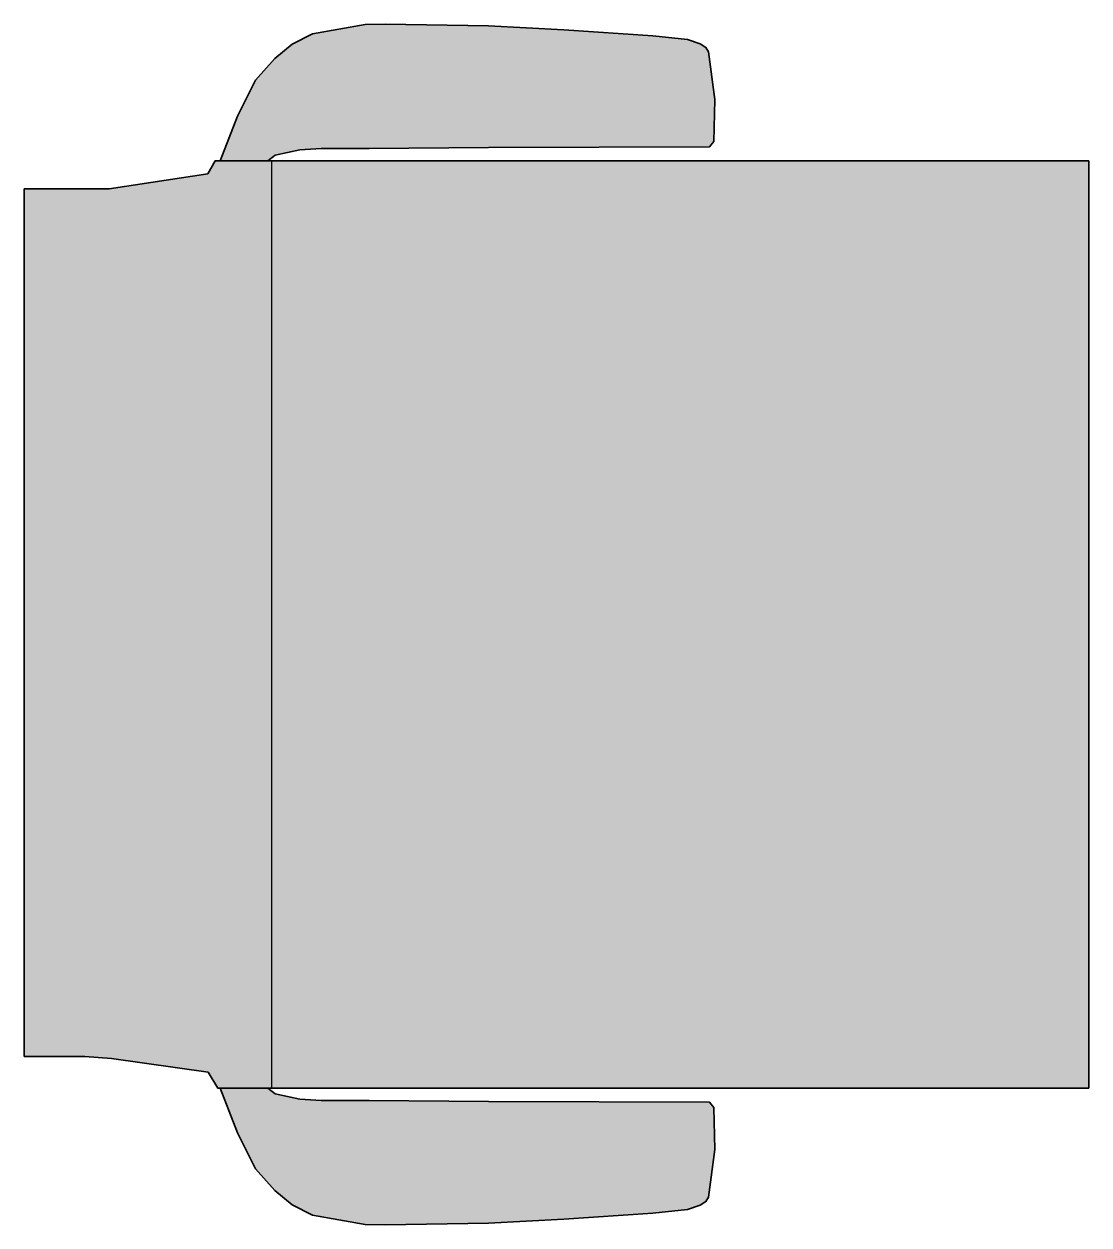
# Model space of a CAD drawing. Header units: millimetres. Extents: x 0 to 2114, y 0 to 2075.
# Drawn here: x 1308 to 1875, y 154 to 793 of the extents above; entities that cross this region are included whole.
import ezdxf

# ---------------------------------------------------------------- set-up
doc = ezdxf.new("R2010")
doc.units = ezdxf.units.MM
doc.layers.add('Blocks', color=7, linetype='Continuous')
doc.layers.add('Blocks$Fill', color=7, linetype='Continuous', true_color=0xffffff)
doc.layers.add('Blocks$Inner', color=7, linetype='Continuous', lineweight=25, true_color=0x007f00)
doc.layers.add('Blocks$Outline', color=7, linetype='Continuous', lineweight=35, true_color=0xff3f3f)

# ---------------------------------------------------------------- blocks, each defined once
blk = doc.blocks.new('Setu Side Chair Top')
at = {"layer": 'Blocks$Fill'}
for points in [[(192.27, 318.6), (247.27, 317.6), (287.21, 315.59), (334.68, 312.33), (353.01, 310.32), (359.79, 308.06), (362.81, 306.05), (364.32, 303.79), (367.58, 278.43), (367.08, 256.09), (364.82, 253.33), (247.27, 252.82), (183.73, 252.32), (158.11, 252.32), (146.8, 251.57), (133.74, 248.81), (129.72, 245.79), (104.36, 245.79), (113.65, 269.65), (123.19, 288.73), (133.49, 300.28), (142.79, 307.81), (153.59, 313.33), (181.47, 318.35)], [(101.73, 245.75), (566.75, 245.75), (566.75, -247.74), (129.75, -247.74), (133.74, -250.73), (146.8, -253.5), (158.11, -254.25), (183.73, -254.25), (247.27, -254.75), (364.82, -255.25), (367.08, -258.01), (367.58, -280.36), (364.32, -305.72), (362.81, -307.98), (359.79, -309.99), (353.01, -312.25), (334.68, -314.26), (287.21, -317.52), (247.27, -319.53), (192.27, -320.53), (181.47, -320.28), (153.59, -315.26), (142.79, -309.74), (133.49, -302.2), (123.19, -290.65), (113.65, -271.57), (104.36, -247.74), (103.06, -247.74), (97.96, -239.26), (46.49, -231.91), (32.42, -230.95), (0, -230.95), (0, 230.95), (45.31, 230.95), (97.85, 238.86)]]:
    blk.add_hatch(color=256, dxfattribs=at).paths.add_polyline_path(points, flags=0)
at = {"layer": 'Blocks$Inner'}
blk.add_line((131.8, -247.74), (131.8, 245.75), dxfattribs=at)
for points in [[(113.65, 269.65), (104.36, 245.79), (129.72, 245.79), (133.74, 248.81), (146.8, 251.57), (158.11, 252.32), (183.73, 252.32), (247.27, 252.82), (364.82, 253.33), (367.08, 256.09), (367.58, 278.43), (364.32, 303.79), (362.81, 306.05), (359.79, 308.06), (353.01, 310.32), (334.68, 312.33), (287.21, 315.59), (247.27, 317.6), (192.27, 318.6), (181.47, 318.35), (153.59, 313.33), (142.79, 307.81), (133.49, 300.28), (123.19, 288.73)], [(566.75, 245.75), (101.73, 245.75), (97.85, 238.86), (45.31, 230.95), (0, 230.95), (0, -230.95), (32.42, -230.95), (46.49, -231.91), (97.96, -239.26), (103.06, -247.74), (566.75, -247.74)], [(113.65, -271.57), (123.19, -290.65), (133.49, -302.2), (142.79, -309.74), (153.59, -315.26), (181.47, -320.28), (192.27, -320.53), (247.27, -319.53), (287.21, -317.52), (334.68, -314.26), (353.01, -312.25), (359.79, -309.99), (362.81, -307.98), (364.32, -305.72), (367.58, -280.36), (367.08, -258.01), (364.82, -255.25), (247.27, -254.75), (183.73, -254.25), (158.11, -254.25), (146.8, -253.5), (133.74, -250.73), (129.72, -247.72), (104.36, -247.72)]]:
    blk.add_lwpolyline(points, close=True, dxfattribs=at)
at = {"layer": 'Blocks$Outline'}
for points in [[(142.79, 307.81), (153.59, 313.33)], [(153.59, 313.33), (181.47, 318.35)], [(181.47, 318.35), (192.27, 318.6)], [(192.27, 318.6), (247.27, 317.6)], [(247.27, 317.6), (287.21, 315.59)], [(287.21, 315.59), (334.68, 312.33)], [(133.49, 300.28), (142.79, 307.81)], [(334.68, 312.33), (353.01, 310.32)], [(353.01, 310.32), (359.79, 308.06)], [(359.79, 308.06), (362.81, 306.05)], [(362.81, 306.05), (364.32, 303.79)], [(364.32, 303.79), (367.58, 278.43)], [(123.19, 288.73), (133.49, 300.28)], [(113.65, 269.65), (123.19, 288.73)], [(367.58, 278.43), (367.08, 256.09)], [(104.36, 245.79), (113.65, 269.65)], [(367.08, 256.09), (364.82, 253.33)], [(146.8, 251.57), (133.74, 248.81)], [(158.11, 252.32), (146.8, 251.57)], [(183.73, 252.32), (158.11, 252.32)], [(247.27, 252.82), (183.73, 252.32)], [(364.82, 253.33), (247.27, 252.82)], [(97.85, 238.86), (101.73, 245.75)], [(101.73, 245.75), (566.75, 245.75)], [(129.72, 245.79), (104.36, 245.79)], [(133.74, 248.81), (129.72, 245.79)], [(566.75, 245.75), (566.75, -247.74)], [(45.31, 230.95), (97.85, 238.86)], [(0, -230.95), (0, 230.95)], [(0, 230.95), (45.31, 230.95)], [(32.42, -230.95), (0, -230.95)], [(46.49, -231.91), (32.42, -230.95)], [(97.96, -239.26), (46.49, -231.91)], [(103.06, -247.74), (97.96, -239.26)], [(104.36, -247.74), (103.06, -247.74)], [(113.65, -271.57), (104.36, -247.74)], [(566.75, -247.74), (129.75, -247.74)], [(129.75, -247.74), (133.74, -250.73)], [(133.74, -250.73), (146.8, -253.5)], [(146.8, -253.5), (158.11, -254.25)], [(158.11, -254.25), (183.73, -254.25)], [(183.73, -254.25), (247.27, -254.75)], [(247.27, -254.75), (364.82, -255.25)], [(364.82, -255.25), (367.08, -258.01)], [(367.08, -258.01), (367.58, -280.36)], [(123.19, -290.65), (113.65, -271.57)], [(367.58, -280.36), (364.32, -305.72)], [(133.49, -302.2), (123.19, -290.65)], [(142.79, -309.74), (133.49, -302.2)], [(364.32, -305.72), (362.81, -307.98)], [(153.59, -315.26), (142.79, -309.74)], [(353.01, -312.25), (334.68, -314.26)], [(359.79, -309.99), (353.01, -312.25)], [(362.81, -307.98), (359.79, -309.99)], [(181.47, -320.28), (153.59, -315.26)], [(247.27, -319.53), (192.27, -320.53)], [(287.21, -317.52), (247.27, -319.53)], [(334.68, -314.26), (287.21, -317.52)], [(192.27, -320.53), (181.47, -320.28)]]:
    blk.add_lwpolyline(points, dxfattribs=at)

msp = doc.modelspace()

# ---------------------------------------------------------------- block references
at = {"layer": 'Blocks'}
msp.add_blockref('Setu Side Chair Top', (1308.01, 474.53), dxfattribs=at)

doc.saveas('drawing.dxf')
